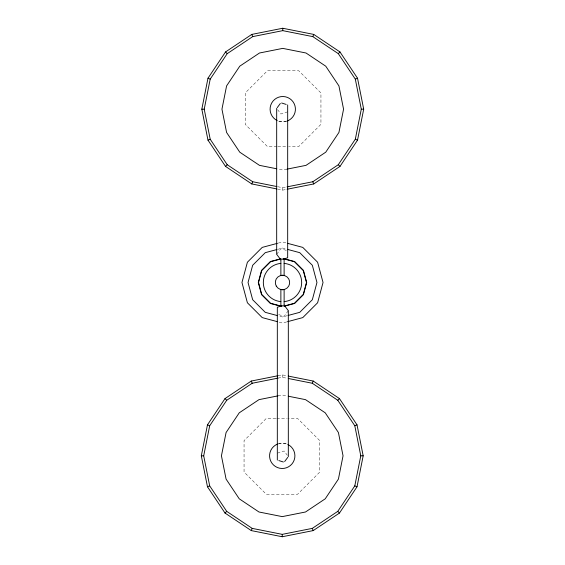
<?xml version="1.0" encoding="UTF-8"?>
<svg xmlns="http://www.w3.org/2000/svg" width="565" height="565" viewBox="0 0 565 565"><rect width="100%" height="100%" fill="white"/><g stroke="black" fill="none" stroke-linecap="round" stroke-linejoin="round"><path stroke-width="0.42" stroke-dasharray="2.83 2.12" d="M276.68 254.299L280.876 248.692L286.921 250.592M288.32 310.701L284.124 316.308L278.079 314.408M287.677 111.835L280.876 113.982L277.726 109.772M277.323 453.165L284.124 451.018L287.274 455.228M278.277 243.098L282.5 241.961L286.723 243.098M277.577 249.363L282.5 248.042L286.603 249.144M287.423 315.637L282.5 316.958L278.397 315.856M286.723 321.902L282.5 323.039L278.277 321.902M286.794 121.044L282.754 121.849L277.909 120.882A12.67 12.67 0 0 0 286.843 121.171M287.069 169.126L282.754 169.987L277.585 168.956M277.606 186.697L282.754 187.721L287.048 186.867M277.599 189.084L282.754 190.115L287.062 189.254M277.938 375.746L282.246 374.885L287.401 375.916M277.952 378.133L282.246 377.279L287.394 378.303M277.931 395.874L282.246 395.013L287.416 396.044M278.206 443.956L282.246 443.151L287.091 444.118A12.67 12.67 0 0 0 278.157 443.829M276.977 146.512L267.386 146.512L245.21 124.328L245.21 92.957L267.386 70.78L298.758 70.78L320.941 92.957L320.941 124.328L298.758 146.512L289.174 146.512M277.846 146.512L288.305 146.512M275.826 418.488L266.242 418.488L244.059 440.672L244.059 472.043L266.242 494.22L297.614 494.22L319.79 472.043L319.79 440.672L297.614 418.488L288.023 418.488M276.695 418.488L287.154 418.488M282.754 187.721L282.754 190.115M282.246 374.885L282.246 377.279"/><path stroke-width="0.85" d="M276.737 188.915L251.785 183.95L225.534 166.407L207.984 140.155L201.825 109.179L207.984 78.21L225.534 51.952L251.785 34.409L282.754 28.25L313.73 34.409L339.982 51.952L357.525 78.21L363.691 109.179L357.525 140.155L339.982 166.407L313.73 183.95L287.062 189.254M276.744 186.521L252.703 181.739L227.222 164.719L210.201 139.237L204.219 109.179L210.201 79.128L227.222 53.647L252.703 36.619L282.754 30.644L312.812 36.619L338.294 53.647L355.314 79.128L361.296 109.179L355.314 139.237L338.294 164.719L312.812 181.739L287.048 186.867M288.263 376.085L313.215 381.05L339.466 398.593L357.016 424.845L363.175 455.821L357.016 486.79L339.466 513.048L313.215 530.591L282.246 536.75L251.27 530.591L225.018 513.048L207.475 486.79L201.31 455.821L207.475 424.845L225.018 398.593L251.27 381.05L277.938 375.746M288.256 378.479L312.297 383.261L337.778 400.281L354.799 425.763L360.781 455.821L354.799 485.872L337.778 511.353L312.297 528.381L282.246 534.356L252.188 528.381L226.706 511.353L209.686 485.872L203.704 455.821L209.686 425.763L226.706 400.281L252.188 383.261L277.952 378.133M251.785 183.95L252.703 181.739M312.812 36.619L313.73 34.409M251.27 530.591L252.188 528.381M312.297 383.261L313.215 381.05M277.203 107.668L280.353 103.466M284.647 461.534L287.797 457.332M225.534 166.407L227.222 164.719M338.294 53.647L339.982 51.952M225.018 513.048L226.706 511.353M337.778 400.281L339.466 398.593M207.984 140.155L210.201 139.237M355.314 79.128L357.525 78.21M207.475 486.79L209.686 485.872M354.799 425.763L357.016 424.845M283.143 259.194L287.677 257.767L287.677 104.906M281.857 305.806L277.323 307.233L277.323 460.094M277.436 243.324L262.231 247.392L247.392 262.231L241.961 282.5L247.392 302.769L262.231 317.608L277.436 321.676M276.758 249.582L265.275 252.661L252.661 265.275L248.042 282.5L252.661 299.725L265.275 312.339L277.577 315.637M280.883 258.728L270.395 261.538L261.538 270.395L258.29 282.5L261.538 294.605L270.395 303.462L281.695 306.491M280.106 259.18L270.515 261.743L261.743 270.515L258.537 282.5L261.743 294.485L270.515 303.257L280.106 305.82M284.894 305.82L294.485 303.257L303.257 294.485L306.463 282.5L303.257 270.515L294.485 261.743L284.894 259.18M284.117 306.272L294.605 303.462L303.462 294.605L306.71 282.5L303.462 270.395L294.605 261.538L283.305 258.509M288.242 315.418L299.725 312.339L312.339 299.725L316.958 282.5L312.339 265.275L299.725 252.661L287.423 249.363M287.564 321.676L302.769 317.608L317.608 302.769L323.039 282.5L317.608 262.231L302.769 247.392L287.564 243.324M287.069 169.126L306.025 165.354L325.751 152.176L338.929 132.45L343.562 109.179L338.929 85.915L325.751 66.19L306.025 53.004L282.754 48.378L259.49 53.004L239.765 66.19L226.579 85.915L221.953 109.179L226.579 132.45L239.765 152.176L259.49 165.354L276.723 168.787M277.931 395.874L258.975 399.646L239.249 412.824L226.071 432.55L221.438 455.821L226.071 479.085L239.249 498.81L258.975 511.996L282.246 516.622L305.51 511.996L325.235 498.81L338.421 479.085L343.047 455.821L338.421 432.55L325.235 412.824L305.51 399.646L288.277 396.213M201.825 109.179L204.219 109.179M361.296 109.179L363.691 109.179M281.688 259.095L284.124 259.095L284.124 275.31L280.876 275.31L280.876 259.095M283.312 305.905L280.876 305.905L280.876 289.69L284.124 289.69L284.124 305.905M201.31 455.821L203.704 455.821M360.781 455.821L363.175 455.821M281.631 103L286.165 104.426M278.835 460.574L283.369 462M207.984 78.21L210.201 79.128M355.314 139.237L357.525 140.155M207.475 424.845L209.686 425.763M354.799 485.872L357.016 486.79M225.534 51.952L227.222 53.647M338.294 164.719L339.982 166.407M225.018 398.593L226.706 400.281M337.778 511.353L339.466 513.048M280.876 259.907L276.68 254.299L276.68 108.374M284.124 305.093L288.32 310.701L288.32 456.626M251.785 34.409L252.703 36.619M312.812 181.739L313.73 183.95M251.27 381.05L252.188 383.261M312.297 528.381L313.215 530.591M282.754 28.25L282.754 30.644M282.246 534.356L282.246 536.75M284.131 263.396A19.168 19.168 0 0 1 301.668 282.5A19.168 19.168 0 0 1 284.131 301.604M280.869 301.604A19.168 19.168 0 0 1 263.332 282.5A19.168 19.168 0 0 1 280.869 263.396M277.168 120.55A12.67 12.67 0 0 1 273.05 101.043A12.67 12.67 0 0 1 292.974 101.686A12.67 12.67 0 0 1 287.606 120.882M287.832 444.45A12.67 12.67 0 0 1 291.95 463.957A12.67 12.67 0 0 1 272.026 463.314A12.67 12.67 0 0 1 277.394 444.118M276.271 286.095A7.19 7.19 0 0 0 288.729 286.095A7.19 7.19 0 0 0 282.5 275.31A7.19 7.19 0 0 0 276.271 286.095"/></g></svg>
